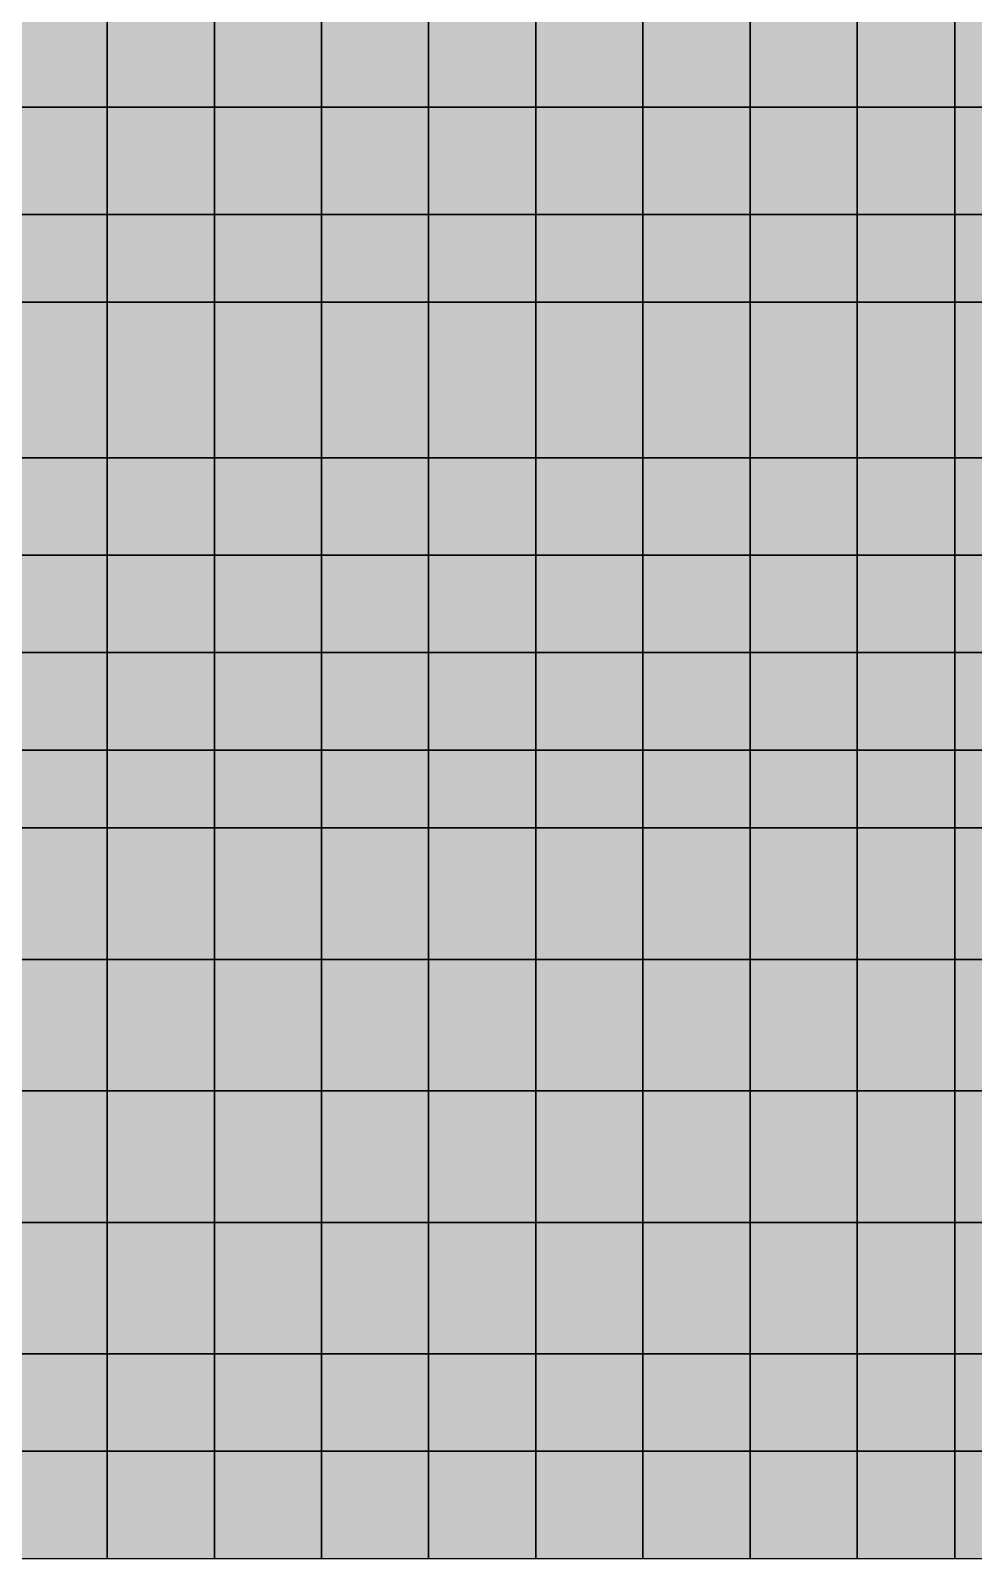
# Model space of a CAD drawing. Header units: inches. Extents: x -100 to 100, y -41 to 41.
# Drawn here: x 23.81 to 33.49, y -41.4 to -25.71 of the extents above; entities that cross this region are included whole.
import ezdxf

# ---------------------------------------------------------------- set-up
doc = ezdxf.new("R2010")
doc.units = ezdxf.units.IN
doc.header["$MEASUREMENT"] = 0

msp = doc.modelspace()

# ---------------------------------------------------------------- linework, layer by layer
at = {"color": 18, "true_color": 0x000000, "transparency": 33554532}
for p, q in [((33.3, -26.5), (33.3, -25)), ((33.3, -25), (33.3, -26.5)), ((24.6, -26.5), (24.6, -25.5)), ((24.6, -25.5), (24.6, -26.5)), ((25.7, -26.5), (25.7, -25.5)), ((25.7, -25.5), (25.7, -26.5)), ((26.8, -26.5), (26.8, -25.5)), ((26.8, -25.5), (26.8, -26.5)), ((27.9, -26.5), (27.9, -25.5)), ((27.9, -25.5), (27.9, -26.5)), ((29, -26.5), (29, -25.5)), ((29, -25.5), (29, -26.5)), ((30.1, -26.5), (30.1, -25.5)), ((30.1, -25.5), (30.1, -26.5)), ((31.2, -26.5), (31.2, -25.5)), ((31.2, -25.5), (31.2, -26.5)), ((32.3, -26.5), (32.3, -25.5)), ((32.3, -25.5), (32.3, -26.5)), ((24.6, -26.5), (23.51, -26.5)), ((23.51, -26.5), (24.6, -26.5)), ((24.6, -27.6), (24.6, -26.5)), ((25.7, -26.5), (24.6, -26.5)), ((24.6, -26.5), (24.6, -27.6)), ((24.6, -26.5), (25.7, -26.5)), ((25.7, -27.6), (25.7, -26.5)), ((25.7, -26.5), (26.8, -26.5)), ((26.8, -26.5), (25.7, -26.5)), ((25.7, -26.5), (25.7, -27.6)), ((26.8, -27.6), (26.8, -26.5)), ((26.8, -26.5), (26.8, -27.6)), ((27.9, -26.5), (26.8, -26.5)), ((26.8, -26.5), (27.9, -26.5)), ((27.9, -27.6), (27.9, -26.5)), ((29, -26.5), (27.9, -26.5)), ((27.9, -26.5), (27.9, -27.6)), ((27.9, -26.5), (29, -26.5)), ((29, -27.6), (29, -26.5)), ((30.1, -26.5), (29, -26.5)), ((29, -26.5), (29, -27.6)), ((29, -26.5), (30.1, -26.5)), ((30.1, -27.6), (30.1, -26.5)), ((31.2, -26.5), (30.1, -26.5)), ((30.1, -26.5), (30.1, -27.6)), ((30.1, -26.5), (31.2, -26.5)), ((31.2, -27.6), (31.2, -26.5)), ((31.2, -26.5), (31.2, -27.6)), ((32.3, -26.5), (31.2, -26.5)), ((31.2, -26.5), (32.3, -26.5)), ((32.3, -27.6), (32.3, -26.5)), ((33.3, -26.5), (32.3, -26.5)), ((32.3, -26.5), (32.3, -27.6)), ((32.3, -26.5), (33.3, -26.5)), ((33.3, -27.6), (33.3, -26.5)), ((34.5, -26.5), (33.3, -26.5)), ((33.3, -26.5), (33.3, -27.6)), ((33.3, -26.5), (34.5, -26.5)), ((24.6, -27.6), (23.51, -27.6)), ((23.51, -27.6), (24.6, -27.6)), ((24.6, -28.5), (24.6, -27.6)), ((24.6, -27.6), (24.6, -28.5)), ((25.7, -27.6), (24.6, -27.6)), ((24.6, -27.6), (25.7, -27.6)), ((25.7, -28.5), (25.7, -27.6)), ((26.8, -27.6), (25.7, -27.6)), ((25.7, -27.6), (25.7, -28.5)), ((25.7, -27.6), (26.8, -27.6)), ((26.8, -28.5), (26.8, -27.6)), ((26.8, -27.6), (26.8, -28.5)), ((27.9, -27.6), (26.8, -27.6)), ((26.8, -27.6), (27.9, -27.6)), ((27.9, -28.5), (27.9, -27.6)), ((29, -27.6), (27.9, -27.6)), ((27.9, -27.6), (27.9, -28.5)), ((27.9, -27.6), (29, -27.6)), ((29, -28.5), (29, -27.6)), ((29, -27.6), (29, -28.5)), ((30.1, -27.6), (29, -27.6)), ((29, -27.6), (30.1, -27.6)), ((30.1, -28.5), (30.1, -27.6)), ((31.2, -27.6), (30.1, -27.6)), ((30.1, -27.6), (30.1, -28.5)), ((30.1, -27.6), (31.2, -27.6)), ((31.2, -28.5), (31.2, -27.6)), ((31.2, -27.6), (31.2, -28.5)), ((32.3, -27.6), (31.2, -27.6)), ((31.2, -27.6), (32.3, -27.6)), ((32.3, -28.5), (32.3, -27.6)), ((33.3, -27.6), (32.3, -27.6)), ((32.3, -27.6), (32.3, -28.5)), ((32.3, -27.6), (33.3, -27.6)), ((33.3, -28.5), (33.3, -27.6)), ((34.5, -27.6), (33.3, -27.6)), ((33.3, -27.6), (33.3, -28.5)), ((33.3, -27.6), (34.5, -27.6)), ((23.51, -28.5), (24.6, -28.5)), ((24.6, -28.5), (23.51, -28.5)), ((24.6, -28.5), (25.7, -28.5)), ((24.6, -30.1), (24.6, -28.5)), ((25.7, -28.5), (24.6, -28.5)), ((24.6, -28.5), (24.6, -30.1)), ((25.7, -28.5), (26.8, -28.5)), ((25.7, -30.1), (25.7, -28.5)), ((26.8, -28.5), (25.7, -28.5)), ((25.7, -28.5), (25.7, -30.1)), ((26.8, -28.5), (27.9, -28.5)), ((26.8, -30.1), (26.8, -28.5)), ((26.8, -28.5), (26.8, -30.1)), ((27.9, -28.5), (26.8, -28.5)), ((27.9, -28.5), (29, -28.5)), ((27.9, -30.1), (27.9, -28.5)), ((27.9, -28.5), (27.9, -30.1)), ((29, -28.5), (27.9, -28.5)), ((29, -28.5), (30.1, -28.5)), ((29, -30.1), (29, -28.5)), ((30.1, -28.5), (29, -28.5)), ((29, -28.5), (29, -30.1)), ((30.1, -28.5), (31.2, -28.5)), ((30.1, -30.1), (30.1, -28.5)), ((30.1, -28.5), (30.1, -30.1)), ((31.2, -28.5), (30.1, -28.5)), ((31.2, -28.5), (32.3, -28.5)), ((31.2, -30.1), (31.2, -28.5)), ((31.2, -28.5), (31.2, -30.1)), ((32.3, -28.5), (31.2, -28.5)), ((32.3, -28.5), (33.3, -28.5)), ((32.3, -30.1), (32.3, -28.5)), ((33.3, -28.5), (32.3, -28.5)), ((32.3, -28.5), (32.3, -30.1)), ((33.3, -28.5), (34.5, -28.5)), ((33.3, -30.1), (33.3, -28.5)), ((34.5, -28.5), (33.3, -28.5)), ((33.3, -28.5), (33.3, -30.1)), ((24.6, -30.1), (23.51, -30.1)), ((23.51, -30.1), (24.6, -30.1)), ((24.6, -31.1), (24.6, -30.1)), ((25.7, -30.1), (24.6, -30.1)), ((24.6, -30.1), (24.6, -31.1)), ((24.6, -30.1), (25.7, -30.1)), ((25.7, -31.1), (25.7, -30.1)), ((26.8, -30.1), (25.7, -30.1)), ((25.7, -30.1), (25.7, -31.1)), ((25.7, -30.1), (26.8, -30.1)), ((26.8, -31.1), (26.8, -30.1)), ((26.8, -30.1), (26.8, -31.1)), ((27.9, -30.1), (26.8, -30.1)), ((26.8, -30.1), (27.9, -30.1)), ((27.9, -31.1), (27.9, -30.1)), ((29, -30.1), (27.9, -30.1)), ((27.9, -30.1), (27.9, -31.1)), ((27.9, -30.1), (29, -30.1)), ((29, -31.1), (29, -30.1)), ((30.1, -30.1), (29, -30.1)), ((29, -30.1), (29, -31.1)), ((29, -30.1), (30.1, -30.1)), ((30.1, -31.1), (30.1, -30.1)), ((31.2, -30.1), (30.1, -30.1)), ((30.1, -30.1), (30.1, -31.1)), ((30.1, -30.1), (31.2, -30.1)), ((31.2, -31.1), (31.2, -30.1)), ((31.2, -30.1), (31.2, -31.1)), ((32.3, -30.1), (31.2, -30.1)), ((31.2, -30.1), (32.3, -30.1)), ((32.3, -31.1), (32.3, -30.1)), ((33.3, -30.1), (32.3, -30.1)), ((32.3, -30.1), (32.3, -31.1)), ((32.3, -30.1), (33.3, -30.1)), ((33.3, -31.1), (33.3, -30.1)), ((34.5, -30.1), (33.3, -30.1)), ((33.3, -30.1), (33.3, -31.1)), ((33.3, -30.1), (34.5, -30.1)), ((24.6, -31.1), (23.51, -31.1)), ((23.51, -31.1), (24.6, -31.1)), ((24.6, -32.1), (24.6, -31.1)), ((25.7, -31.1), (24.6, -31.1)), ((24.6, -31.1), (24.6, -32.1)), ((24.6, -31.1), (25.7, -31.1)), ((25.7, -32.1), (25.7, -31.1)), ((26.8, -31.1), (25.7, -31.1)), ((25.7, -31.1), (25.7, -32.1)), ((25.7, -31.1), (26.8, -31.1)), ((26.8, -32.1), (26.8, -31.1)), ((27.9, -31.1), (26.8, -31.1)), ((26.8, -31.1), (26.8, -32.1)), ((26.8, -31.1), (27.9, -31.1)), ((27.9, -32.1), (27.9, -31.1)), ((27.9, -31.1), (27.9, -32.1)), ((29, -31.1), (27.9, -31.1)), ((27.9, -31.1), (29, -31.1)), ((29, -32.1), (29, -31.1)), ((30.1, -31.1), (29, -31.1)), ((29, -31.1), (29, -32.1)), ((29, -31.1), (30.1, -31.1)), ((30.1, -32.1), (30.1, -31.1)), ((30.1, -31.1), (30.1, -32.1)), ((31.2, -31.1), (30.1, -31.1)), ((30.1, -31.1), (31.2, -31.1)), ((31.2, -32.1), (31.2, -31.1)), ((32.3, -31.1), (31.2, -31.1)), ((31.2, -31.1), (31.2, -32.1)), ((31.2, -31.1), (32.3, -31.1)), ((32.3, -32.1), (32.3, -31.1)), ((33.3, -31.1), (32.3, -31.1)), ((32.3, -31.1), (32.3, -32.1)), ((32.3, -31.1), (33.3, -31.1)), ((33.3, -32.1), (33.3, -31.1)), ((34.5, -31.1), (33.3, -31.1)), ((33.3, -31.1), (33.3, -32.1)), ((33.3, -31.1), (34.5, -31.1)), ((24.6, -32.1), (23.51, -32.1)), ((23.51, -32.1), (24.6, -32.1)), ((24.6, -33.1), (24.6, -32.1)), ((25.7, -32.1), (24.6, -32.1)), ((24.6, -32.1), (24.6, -33.1)), ((24.6, -32.1), (25.7, -32.1)), ((25.7, -33.1), (25.7, -32.1)), ((26.8, -32.1), (25.7, -32.1)), ((25.7, -32.1), (25.7, -33.1)), ((25.7, -32.1), (26.8, -32.1)), ((26.8, -33.1), (26.8, -32.1)), ((27.9, -32.1), (26.8, -32.1)), ((26.8, -32.1), (26.8, -33.1)), ((26.8, -32.1), (27.9, -32.1)), ((27.9, -33.1), (27.9, -32.1)), ((29, -32.1), (27.9, -32.1)), ((27.9, -32.1), (27.9, -33.1)), ((27.9, -32.1), (29, -32.1)), ((29, -33.1), (29, -32.1)), ((30.1, -32.1), (29, -32.1)), ((29, -32.1), (29, -33.1)), ((29, -32.1), (30.1, -32.1)), ((30.1, -33.1), (30.1, -32.1)), ((31.2, -32.1), (30.1, -32.1)), ((30.1, -32.1), (30.1, -33.1)), ((30.1, -32.1), (31.2, -32.1)), ((31.2, -33.1), (31.2, -32.1)), ((32.3, -32.1), (31.2, -32.1)), ((31.2, -32.1), (31.2, -33.1)), ((31.2, -32.1), (32.3, -32.1)), ((32.3, -33.1), (32.3, -32.1)), ((33.3, -32.1), (32.3, -32.1)), ((32.3, -32.1), (32.3, -33.1)), ((32.3, -32.1), (33.3, -32.1)), ((33.3, -33.1), (33.3, -32.1)), ((34.5, -32.1), (33.3, -32.1)), ((33.3, -32.1), (33.3, -33.1)), ((33.3, -32.1), (34.5, -32.1)), ((23.51, -33.1), (24.6, -33.1)), ((24.6, -33.1), (23.51, -33.1)), ((24.6, -33.1), (25.7, -33.1)), ((24.6, -33.9), (24.6, -33.1)), ((25.7, -33.1), (24.6, -33.1)), ((24.6, -33.1), (24.6, -33.9)), ((25.7, -33.1), (26.8, -33.1)), ((25.7, -33.9), (25.7, -33.1)), ((26.8, -33.1), (25.7, -33.1)), ((25.7, -33.1), (25.7, -33.9)), ((26.8, -33.1), (27.9, -33.1)), ((26.8, -33.9), (26.8, -33.1)), ((27.9, -33.1), (26.8, -33.1)), ((26.8, -33.1), (26.8, -33.9)), ((27.9, -33.1), (29, -33.1)), ((27.9, -33.9), (27.9, -33.1)), ((29, -33.1), (27.9, -33.1)), ((27.9, -33.1), (27.9, -33.9)), ((29, -33.1), (30.1, -33.1)), ((29, -33.9), (29, -33.1)), ((30.1, -33.1), (29, -33.1)), ((29, -33.1), (29, -33.9)), ((30.1, -33.1), (31.2, -33.1)), ((30.1, -33.9), (30.1, -33.1)), ((31.2, -33.1), (30.1, -33.1)), ((30.1, -33.1), (30.1, -33.9)), ((31.2, -33.1), (32.3, -33.1)), ((31.2, -33.9), (31.2, -33.1)), ((32.3, -33.1), (31.2, -33.1)), ((31.2, -33.1), (31.2, -33.9)), ((32.3, -33.1), (33.3, -33.1)), ((32.3, -33.9), (32.3, -33.1)), ((33.3, -33.1), (32.3, -33.1)), ((32.3, -33.1), (32.3, -33.9)), ((33.3, -33.1), (34.5, -33.1)), ((33.3, -33.9), (33.3, -33.1)), ((34.5, -33.1), (33.3, -33.1)), ((33.3, -33.1), (33.3, -33.9)), ((24.6, -33.9), (23.51, -33.9)), ((23.51, -33.9), (24.6, -33.9)), ((24.6, -35.25), (24.6, -33.9)), ((24.6, -33.9), (24.6, -35.25)), ((25.7, -33.9), (24.6, -33.9)), ((24.6, -33.9), (25.7, -33.9)), ((25.7, -35.25), (25.7, -33.9)), ((26.8, -33.9), (25.7, -33.9)), ((25.7, -33.9), (25.7, -35.25)), ((25.7, -33.9), (26.8, -33.9)), ((26.8, -35.25), (26.8, -33.9)), ((26.8, -33.9), (26.8, -35.25)), ((27.9, -33.9), (26.8, -33.9)), ((26.8, -33.9), (27.9, -33.9)), ((27.9, -35.25), (27.9, -33.9)), ((29, -33.9), (27.9, -33.9)), ((27.9, -33.9), (27.9, -35.25)), ((27.9, -33.9), (29, -33.9)), ((29, -35.25), (29, -33.9)), ((29, -33.9), (29, -35.25)), ((30.1, -33.9), (29, -33.9)), ((29, -33.9), (30.1, -33.9)), ((30.1, -35.25), (30.1, -33.9)), ((31.2, -33.9), (30.1, -33.9)), ((30.1, -33.9), (30.1, -35.25)), ((30.1, -33.9), (31.2, -33.9)), ((31.2, -35.25), (31.2, -33.9)), ((31.2, -33.9), (31.2, -35.25)), ((32.3, -33.9), (31.2, -33.9)), ((31.2, -33.9), (32.3, -33.9)), ((32.3, -35.25), (32.3, -33.9)), ((32.3, -33.9), (32.3, -35.25)), ((33.3, -33.9), (32.3, -33.9)), ((32.3, -33.9), (33.3, -33.9)), ((33.3, -35.25), (33.3, -33.9)), ((34.5, -33.9), (33.3, -33.9)), ((33.3, -33.9), (33.3, -35.25)), ((33.3, -33.9), (34.5, -33.9)), ((24.6, -35.25), (23.51, -35.25)), ((23.51, -35.25), (24.6, -35.25)), ((24.6, -36.6), (24.6, -35.25)), ((25.7, -35.25), (24.6, -35.25)), ((24.6, -35.25), (24.6, -36.6)), ((24.6, -35.25), (25.7, -35.25)), ((25.7, -36.6), (25.7, -35.25)), ((26.8, -35.25), (25.7, -35.25)), ((25.7, -35.25), (25.7, -36.6)), ((25.7, -35.25), (26.8, -35.25)), ((26.8, -36.6), (26.8, -35.25)), ((26.8, -35.25), (26.8, -36.6)), ((27.9, -35.25), (26.8, -35.25)), ((26.8, -35.25), (27.9, -35.25)), ((27.9, -36.6), (27.9, -35.25)), ((29, -35.25), (27.9, -35.25)), ((27.9, -35.25), (27.9, -36.6)), ((27.9, -35.25), (29, -35.25)), ((29, -36.6), (29, -35.25)), ((30.1, -35.25), (29, -35.25)), ((29, -35.25), (29, -36.6)), ((29, -35.25), (30.1, -35.25)), ((30.1, -36.6), (30.1, -35.25)), ((31.2, -35.25), (30.1, -35.25)), ((30.1, -35.25), (30.1, -36.6)), ((30.1, -35.25), (31.2, -35.25)), ((31.2, -36.6), (31.2, -35.25)), ((31.2, -35.25), (31.2, -36.6)), ((32.3, -35.25), (31.2, -35.25)), ((31.2, -35.25), (32.3, -35.25)), ((32.3, -36.6), (32.3, -35.25)), ((33.3, -35.25), (32.3, -35.25)), ((32.3, -35.25), (32.3, -36.6)), ((32.3, -35.25), (33.3, -35.25)), ((33.3, -36.6), (33.3, -35.25)), ((34.5, -35.25), (33.3, -35.25)), ((33.3, -35.25), (33.3, -36.6)), ((33.3, -35.25), (34.5, -35.25)), ((24.6, -36.6), (23.51, -36.6)), ((23.51, -36.6), (24.6, -36.6)), ((24.6, -37.95), (24.6, -36.6)), ((24.6, -36.6), (24.6, -37.95)), ((25.7, -36.6), (24.6, -36.6)), ((24.6, -36.6), (25.7, -36.6)), ((25.7, -37.95), (25.7, -36.6)), ((26.8, -36.6), (25.7, -36.6)), ((25.7, -36.6), (25.7, -37.95)), ((25.7, -36.6), (26.8, -36.6)), ((26.8, -37.95), (26.8, -36.6)), ((26.8, -36.6), (26.8, -37.95)), ((27.9, -36.6), (26.8, -36.6)), ((26.8, -36.6), (27.9, -36.6)), ((27.9, -37.95), (27.9, -36.6)), ((29, -36.6), (27.9, -36.6)), ((27.9, -36.6), (27.9, -37.95)), ((27.9, -36.6), (29, -36.6)), ((29, -37.95), (29, -36.6)), ((29, -36.6), (30.1, -36.6)), ((29, -36.6), (29, -37.95)), ((30.1, -36.6), (29, -36.6)), ((30.1, -37.95), (30.1, -36.6)), ((31.2, -36.6), (30.1, -36.6)), ((30.1, -36.6), (30.1, -37.95)), ((30.1, -36.6), (31.2, -36.6)), ((31.2, -37.95), (31.2, -36.6)), ((31.2, -36.6), (31.2, -37.95)), ((32.3, -36.6), (31.2, -36.6)), ((31.2, -36.6), (32.3, -36.6)), ((32.3, -37.95), (32.3, -36.6)), ((32.3, -36.6), (32.3, -37.95)), ((33.3, -36.6), (32.3, -36.6)), ((32.3, -36.6), (33.3, -36.6)), ((33.3, -37.95), (33.3, -36.6)), ((33.3, -36.6), (33.3, -37.95)), ((34.5, -36.6), (33.3, -36.6)), ((33.3, -36.6), (34.5, -36.6)), ((23.51, -37.95), (24.6, -37.95)), ((24.6, -37.95), (23.51, -37.95)), ((24.6, -39.3), (24.6, -37.95)), ((24.6, -37.95), (24.6, -39.3)), ((25.7, -37.95), (24.6, -37.95)), ((24.6, -37.95), (25.7, -37.95)), ((25.7, -39.3), (25.7, -37.95)), ((26.8, -37.95), (25.7, -37.95)), ((25.7, -37.95), (25.7, -39.3)), ((25.7, -37.95), (26.8, -37.95)), ((26.8, -39.3), (26.8, -37.95)), ((26.8, -37.95), (26.8, -39.3)), ((27.9, -37.95), (26.8, -37.95)), ((26.8, -37.95), (27.9, -37.95)), ((27.9, -39.3), (27.9, -37.95)), ((27.9, -37.95), (27.9, -39.3)), ((29, -37.95), (27.9, -37.95)), ((27.9, -37.95), (29, -37.95)), ((29, -39.3), (29, -37.95)), ((30.1, -37.95), (29, -37.95)), ((29, -37.95), (29, -39.3)), ((29, -37.95), (30.1, -37.95)), ((30.1, -39.3), (30.1, -37.95)), ((30.1, -37.95), (30.1, -39.3)), ((31.2, -37.95), (30.1, -37.95)), ((30.1, -37.95), (31.2, -37.95)), ((31.2, -39.3), (31.2, -37.95)), ((31.2, -37.95), (31.2, -39.3)), ((32.3, -37.95), (31.2, -37.95)), ((31.2, -37.95), (32.3, -37.95)), ((32.3, -39.3), (32.3, -37.95)), ((33.3, -37.95), (32.3, -37.95)), ((32.3, -37.95), (32.3, -39.3)), ((32.3, -37.95), (33.3, -37.95)), ((33.3, -39.3), (33.3, -37.95)), ((34.5, -37.95), (33.3, -37.95)), ((33.3, -37.95), (33.3, -39.3)), ((33.3, -37.95), (34.5, -37.95)), ((24.6, -39.3), (23.51, -39.3)), ((23.51, -39.3), (24.6, -39.3)), ((24.6, -40.3), (24.6, -39.3)), ((25.7, -39.3), (24.6, -39.3)), ((24.6, -39.3), (24.6, -40.3)), ((24.6, -39.3), (25.7, -39.3)), ((25.7, -40.3), (25.7, -39.3)), ((26.8, -39.3), (25.7, -39.3)), ((25.7, -39.3), (25.7, -40.3)), ((25.7, -39.3), (26.8, -39.3)), ((26.8, -40.3), (26.8, -39.3)), ((27.9, -39.3), (26.8, -39.3)), ((26.8, -39.3), (26.8, -40.3)), ((26.8, -39.3), (27.9, -39.3)), ((27.9, -40.3), (27.9, -39.3)), ((27.9, -39.3), (27.9, -40.3)), ((29, -39.3), (27.9, -39.3)), ((27.9, -39.3), (29, -39.3)), ((29, -40.3), (29, -39.3)), ((30.1, -39.3), (29, -39.3)), ((29, -39.3), (29, -40.3)), ((29, -39.3), (30.1, -39.3)), ((30.1, -40.3), (30.1, -39.3)), ((31.2, -39.3), (30.1, -39.3)), ((30.1, -39.3), (30.1, -40.3)), ((30.1, -39.3), (31.2, -39.3)), ((31.2, -40.3), (31.2, -39.3)), ((32.3, -39.3), (31.2, -39.3)), ((31.2, -39.3), (31.2, -40.3)), ((31.2, -39.3), (32.3, -39.3)), ((32.3, -40.3), (32.3, -39.3)), ((33.3, -39.3), (32.3, -39.3)), ((32.3, -39.3), (32.3, -40.3)), ((32.3, -39.3), (33.3, -39.3)), ((33.3, -40.3), (33.3, -39.3)), ((34.5, -39.3), (33.3, -39.3)), ((33.3, -39.3), (33.3, -40.3)), ((33.3, -39.3), (34.5, -39.3)), ((23.51, -40.3), (24.6, -40.3)), ((24.6, -40.3), (23.51, -40.3)), ((24.6, -40.3), (25.7, -40.3)), ((24.6, -41.4), (24.6, -40.3)), ((25.7, -40.3), (24.6, -40.3)), ((24.6, -40.3), (24.6, -41.4)), ((25.7, -40.3), (26.8, -40.3)), ((25.7, -41.4), (25.7, -40.3)), ((26.8, -40.3), (25.7, -40.3)), ((25.7, -40.3), (25.7, -41.4)), ((26.8, -40.3), (27.9, -40.3)), ((26.8, -41.4), (26.8, -40.3)), ((27.9, -40.3), (26.8, -40.3)), ((26.8, -40.3), (26.8, -41.4)), ((27.9, -40.3), (29, -40.3)), ((27.9, -41.4), (27.9, -40.3)), ((27.9, -40.3), (27.9, -41.4)), ((29, -40.3), (27.9, -40.3)), ((29, -40.3), (30.1, -40.3)), ((29, -41.4), (29, -40.3)), ((30.1, -40.3), (29, -40.3)), ((29, -40.3), (29, -41.4)), ((30.1, -40.3), (31.2, -40.3)), ((30.1, -41.4), (30.1, -40.3)), ((31.2, -40.3), (30.1, -40.3)), ((30.1, -40.3), (30.1, -41.4)), ((31.2, -40.3), (32.3, -40.3)), ((31.2, -41.4), (31.2, -40.3)), ((32.3, -40.3), (31.2, -40.3)), ((31.2, -40.3), (31.2, -41.4)), ((32.3, -40.3), (33.3, -40.3)), ((32.3, -41.4), (32.3, -40.3)), ((33.3, -40.3), (32.3, -40.3)), ((32.3, -40.3), (32.3, -41.4)), ((33.3, -40.3), (34.5, -40.3)), ((33.3, -41.4), (33.3, -40.3)), ((34.5, -40.3), (33.3, -40.3)), ((33.3, -40.3), (33.3, -41.4)), ((23.51, -41.4), (24.6, -41.4)), ((24.6, -41.4), (25.7, -41.4)), ((25.7, -41.4), (26.8, -41.4)), ((26.8, -41.4), (27.9, -41.4)), ((27.9, -41.4), (29, -41.4)), ((29, -41.4), (30.1, -41.4)), ((30.1, -41.4), (31.2, -41.4)), ((31.2, -41.4), (32.3, -41.4)), ((32.3, -41.4), (33.3, -41.4)), ((33.3, -41.4), (34.5, -41.4))]:
    msp.add_line(p, q, dxfattribs=at)
at = {"color": 250, "true_color": 0x36353d, "transparency": 33554687}
for points in [[(32.3, -26.5), (33.3, -26.5), (33.3, -25)], [(32.3, -26.5), (33.3, -25), (32.3, -25.5)], [(33.3, -25), (33.3, -26.5), (34.5, -26.5)], [(33.3, -25), (34.5, -26.5), (34.5, -25.5)], [(23.51, -25.5), (23.51, -26.5), (24.6, -26.5)], [(23.51, -25.5), (24.6, -26.5), (24.6, -25.5)], [(24.6, -26.5), (25.7, -26.5), (25.7, -25.5)], [(24.6, -26.5), (25.7, -25.5), (24.6, -25.5)], [(25.7, -26.5), (26.8, -26.5), (26.8, -25.5)], [(25.7, -26.5), (26.8, -25.5), (25.7, -25.5)], [(26.8, -25.5), (26.8, -26.5), (27.9, -26.5)], [(26.8, -25.5), (27.9, -26.5), (27.9, -25.5)], [(27.9, -26.5), (29, -26.5), (29, -25.5)], [(27.9, -26.5), (29, -25.5), (27.9, -25.5)], [(29, -26.5), (30.1, -26.5), (30.1, -25.5)], [(29, -26.5), (30.1, -25.5), (29, -25.5)], [(30.1, -26.5), (31.2, -26.5), (31.2, -25.5)], [(30.1, -26.5), (31.2, -25.5), (30.1, -25.5)], [(31.2, -25.5), (31.2, -26.5), (32.3, -26.5)], [(31.2, -25.5), (32.3, -26.5), (32.3, -25.5)], [(23.51, -26.5), (23.51, -27.6), (24.6, -27.6)], [(23.51, -26.5), (24.6, -27.6), (24.6, -26.5)], [(24.6, -27.6), (25.7, -27.6), (25.7, -26.5)], [(24.6, -27.6), (25.7, -26.5), (24.6, -26.5)], [(25.7, -27.6), (26.8, -27.6), (26.8, -26.5)], [(25.7, -27.6), (26.8, -26.5), (25.7, -26.5)], [(26.8, -26.5), (26.8, -27.6), (27.9, -27.6)], [(26.8, -26.5), (27.9, -27.6), (27.9, -26.5)], [(27.9, -27.6), (29, -27.6), (29, -26.5)], [(27.9, -27.6), (29, -26.5), (27.9, -26.5)], [(29, -27.6), (30.1, -27.6), (30.1, -26.5)], [(29, -27.6), (30.1, -26.5), (29, -26.5)], [(30.1, -27.6), (31.2, -27.6), (31.2, -26.5)], [(30.1, -27.6), (31.2, -26.5), (30.1, -26.5)], [(31.2, -26.5), (31.2, -27.6), (32.3, -27.6)], [(31.2, -26.5), (32.3, -27.6), (32.3, -26.5)], [(32.3, -27.6), (33.3, -27.6), (33.3, -26.5)], [(32.3, -27.6), (33.3, -26.5), (32.3, -26.5)], [(33.3, -27.6), (34.5, -27.6), (34.5, -26.5)], [(33.3, -27.6), (34.5, -26.5), (33.3, -26.5)], [(23.51, -27.6), (23.51, -28.5), (24.6, -28.5)], [(23.51, -27.6), (24.6, -28.5), (24.6, -27.6)], [(24.6, -27.6), (24.6, -28.5), (25.7, -28.5)], [(24.6, -27.6), (25.7, -28.5), (25.7, -27.6)], [(25.7, -28.5), (26.8, -28.5), (26.8, -27.6)], [(25.7, -28.5), (26.8, -27.6), (25.7, -27.6)], [(26.8, -27.6), (26.8, -28.5), (27.9, -28.5)], [(26.8, -27.6), (27.9, -28.5), (27.9, -27.6)], [(27.9, -28.5), (29, -28.5), (29, -27.6)], [(27.9, -28.5), (29, -27.6), (27.9, -27.6)], [(29, -27.6), (29, -28.5), (30.1, -28.5)], [(29, -27.6), (30.1, -28.5), (30.1, -27.6)], [(30.1, -28.5), (31.2, -28.5), (31.2, -27.6)], [(30.1, -28.5), (31.2, -27.6), (30.1, -27.6)], [(31.2, -27.6), (31.2, -28.5), (32.3, -28.5)], [(31.2, -27.6), (32.3, -28.5), (32.3, -27.6)], [(32.3, -28.5), (33.3, -28.5), (33.3, -27.6)], [(32.3, -28.5), (33.3, -27.6), (32.3, -27.6)], [(33.3, -28.5), (34.5, -28.5), (34.5, -27.6)], [(33.3, -28.5), (34.5, -27.6), (33.3, -27.6)]]:
    msp.add_solid(points, dxfattribs=at)
at = {"color": 153, "true_color": 0x7aa4c2, "transparency": 33554687}
for points in [[(23.51, -28.5), (23.51, -30.1), (24.6, -30.1)], [(23.51, -28.5), (24.6, -30.1), (24.6, -28.5)], [(25.7, -28.5), (24.6, -28.5), (24.6, -30.1)], [(25.7, -28.5), (24.6, -30.1), (25.7, -30.1)], [(26.8, -28.5), (25.7, -28.5), (25.7, -30.1)], [(26.8, -28.5), (25.7, -30.1), (26.8, -30.1)], [(26.8, -28.5), (26.8, -30.1), (27.9, -30.1)], [(26.8, -28.5), (27.9, -30.1), (27.9, -28.5)], [(27.9, -28.5), (27.9, -30.1), (29, -30.1)], [(27.9, -28.5), (29, -30.1), (29, -28.5)], [(30.1, -28.5), (29, -28.5), (29, -30.1)], [(30.1, -28.5), (29, -30.1), (30.1, -30.1)], [(30.1, -28.5), (30.1, -30.1), (31.2, -30.1)], [(30.1, -28.5), (31.2, -30.1), (31.2, -28.5)], [(31.2, -28.5), (31.2, -30.1), (32.3, -30.1)], [(31.2, -28.5), (32.3, -30.1), (32.3, -28.5)], [(33.3, -28.5), (32.3, -28.5), (32.3, -30.1)], [(33.3, -28.5), (32.3, -30.1), (33.3, -30.1)], [(34.5, -28.5), (33.3, -28.5), (33.3, -30.1)], [(34.5, -28.5), (33.3, -30.1), (34.5, -30.1)]]:
    msp.add_solid(points, dxfattribs=at)
at = {"color": 167, "true_color": 0x345582, "transparency": 33554687}
for points in [[(23.51, -30.1), (23.51, -31.1), (24.6, -31.1)], [(23.51, -30.1), (24.6, -31.1), (24.6, -30.1)], [(24.6, -31.1), (25.7, -31.1), (25.7, -30.1)], [(24.6, -31.1), (25.7, -30.1), (24.6, -30.1)], [(25.7, -31.1), (26.8, -31.1), (26.8, -30.1)], [(25.7, -31.1), (26.8, -30.1), (25.7, -30.1)], [(26.8, -30.1), (26.8, -31.1), (27.9, -31.1)], [(26.8, -30.1), (27.9, -31.1), (27.9, -30.1)], [(27.9, -31.1), (29, -31.1), (29, -30.1)], [(27.9, -31.1), (29, -30.1), (27.9, -30.1)], [(29, -31.1), (30.1, -31.1), (30.1, -30.1)], [(29, -31.1), (30.1, -30.1), (29, -30.1)], [(30.1, -31.1), (31.2, -31.1), (31.2, -30.1)], [(30.1, -31.1), (31.2, -30.1), (30.1, -30.1)], [(31.2, -30.1), (31.2, -31.1), (32.3, -31.1)], [(31.2, -30.1), (32.3, -31.1), (32.3, -30.1)], [(32.3, -31.1), (33.3, -31.1), (33.3, -30.1)], [(32.3, -31.1), (33.3, -30.1), (32.3, -30.1)], [(33.3, -31.1), (34.5, -31.1), (34.5, -30.1)], [(33.3, -31.1), (34.5, -30.1), (33.3, -30.1)], [(23.51, -31.1), (23.51, -32.1), (24.6, -32.1)], [(23.51, -31.1), (24.6, -32.1), (24.6, -31.1)], [(25.7, -31.1), (24.6, -31.1), (24.6, -32.1)], [(25.7, -31.1), (24.6, -32.1), (25.7, -32.1)], [(26.8, -31.1), (25.7, -31.1), (25.7, -32.1)], [(26.8, -31.1), (25.7, -32.1), (26.8, -32.1)], [(27.9, -31.1), (26.8, -31.1), (26.8, -32.1)], [(27.9, -31.1), (26.8, -32.1), (27.9, -32.1)], [(27.9, -31.1), (27.9, -32.1), (29, -32.1)], [(27.9, -31.1), (29, -32.1), (29, -31.1)], [(30.1, -31.1), (29, -31.1), (29, -32.1)], [(30.1, -31.1), (29, -32.1), (30.1, -32.1)], [(30.1, -31.1), (30.1, -32.1), (31.2, -32.1)], [(30.1, -31.1), (31.2, -32.1), (31.2, -31.1)], [(32.3, -31.1), (31.2, -31.1), (31.2, -32.1)], [(32.3, -31.1), (31.2, -32.1), (32.3, -32.1)], [(33.3, -31.1), (32.3, -31.1), (32.3, -32.1)], [(33.3, -31.1), (32.3, -32.1), (33.3, -32.1)], [(34.5, -31.1), (33.3, -31.1), (33.3, -32.1)], [(34.5, -31.1), (33.3, -32.1), (34.5, -32.1)], [(23.51, -33.1), (24.6, -33.1), (24.6, -32.1)], [(23.51, -33.1), (24.6, -32.1), (23.51, -32.1)], [(24.6, -33.1), (25.7, -33.1), (25.7, -32.1)], [(24.6, -33.1), (25.7, -32.1), (24.6, -32.1)], [(25.7, -33.1), (26.8, -33.1), (26.8, -32.1)], [(25.7, -33.1), (26.8, -32.1), (25.7, -32.1)], [(26.8, -33.1), (27.9, -33.1), (27.9, -32.1)], [(26.8, -33.1), (27.9, -32.1), (26.8, -32.1)], [(27.9, -33.1), (29, -33.1), (29, -32.1)], [(27.9, -33.1), (29, -32.1), (27.9, -32.1)], [(29, -33.1), (30.1, -33.1), (30.1, -32.1)], [(29, -33.1), (30.1, -32.1), (29, -32.1)], [(30.1, -33.1), (31.2, -33.1), (31.2, -32.1)], [(30.1, -33.1), (31.2, -32.1), (30.1, -32.1)], [(31.2, -33.1), (32.3, -33.1), (32.3, -32.1)], [(31.2, -33.1), (32.3, -32.1), (31.2, -32.1)], [(32.3, -33.1), (33.3, -33.1), (33.3, -32.1)], [(32.3, -33.1), (33.3, -32.1), (32.3, -32.1)], [(33.3, -33.1), (34.5, -33.1), (34.5, -32.1)], [(33.3, -33.1), (34.5, -32.1), (33.3, -32.1)]]:
    msp.add_solid(points, dxfattribs=at)
at = {"color": 8, "true_color": 0x7e8a72, "transparency": 33554687}
for points in [[(23.51, -33.1), (23.51, -33.9), (24.6, -33.9)], [(23.51, -33.1), (24.6, -33.9), (24.6, -33.1)], [(24.6, -33.9), (25.7, -33.9), (25.7, -33.1)], [(24.6, -33.9), (25.7, -33.1), (24.6, -33.1)], [(25.7, -33.9), (26.8, -33.9), (26.8, -33.1)], [(25.7, -33.9), (26.8, -33.1), (25.7, -33.1)], [(26.8, -33.9), (27.9, -33.9), (27.9, -33.1)], [(26.8, -33.9), (27.9, -33.1), (26.8, -33.1)], [(27.9, -33.9), (29, -33.9), (29, -33.1)], [(27.9, -33.9), (29, -33.1), (27.9, -33.1)], [(29, -33.9), (30.1, -33.9), (30.1, -33.1)], [(29, -33.9), (30.1, -33.1), (29, -33.1)], [(30.1, -33.9), (31.2, -33.9), (31.2, -33.1)], [(30.1, -33.9), (31.2, -33.1), (30.1, -33.1)], [(31.2, -33.9), (32.3, -33.9), (32.3, -33.1)], [(31.2, -33.9), (32.3, -33.1), (31.2, -33.1)], [(32.3, -33.9), (33.3, -33.9), (33.3, -33.1)], [(32.3, -33.9), (33.3, -33.1), (32.3, -33.1)], [(33.3, -33.9), (34.5, -33.9), (34.5, -33.1)], [(33.3, -33.9), (34.5, -33.1), (33.3, -33.1)]]:
    msp.add_solid(points, dxfattribs=at)
at = {"color": 254, "true_color": 0xd5d5d5, "transparency": 33554687}
for points in [[(23.51, -33.9), (23.51, -35.25), (24.6, -35.25)], [(23.51, -33.9), (24.6, -35.25), (24.6, -33.9)], [(24.6, -33.9), (24.6, -35.25), (25.7, -35.25)], [(24.6, -33.9), (25.7, -35.25), (25.7, -33.9)], [(25.7, -35.25), (26.8, -35.25), (26.8, -33.9)], [(25.7, -35.25), (26.8, -33.9), (25.7, -33.9)], [(26.8, -33.9), (26.8, -35.25), (27.9, -35.25)], [(26.8, -33.9), (27.9, -35.25), (27.9, -33.9)], [(27.9, -35.25), (29, -35.25), (29, -33.9)], [(27.9, -35.25), (29, -33.9), (27.9, -33.9)], [(29, -33.9), (29, -35.25), (30.1, -35.25)], [(29, -33.9), (30.1, -35.25), (30.1, -33.9)], [(30.1, -35.25), (31.2, -35.25), (31.2, -33.9)], [(30.1, -35.25), (31.2, -33.9), (30.1, -33.9)], [(31.2, -33.9), (31.2, -35.25), (32.3, -35.25)], [(31.2, -33.9), (32.3, -35.25), (32.3, -33.9)], [(32.3, -33.9), (32.3, -35.25), (33.3, -35.25)], [(32.3, -33.9), (33.3, -35.25), (33.3, -33.9)], [(34.5, -35.25), (34.5, -33.9), (33.3, -33.9)], [(34.5, -35.25), (33.3, -33.9), (33.3, -35.25)], [(23.51, -35.25), (23.51, -36.6), (24.6, -36.6)], [(23.51, -35.25), (24.6, -36.6), (24.6, -35.25)], [(24.6, -36.6), (25.7, -36.6), (25.7, -35.25)], [(24.6, -36.6), (25.7, -35.25), (24.6, -35.25)], [(25.7, -36.6), (26.8, -36.6), (26.8, -35.25)], [(25.7, -36.6), (26.8, -35.25), (25.7, -35.25)], [(26.8, -35.25), (26.8, -36.6), (27.9, -36.6)], [(26.8, -35.25), (27.9, -36.6), (27.9, -35.25)], [(27.9, -36.6), (29, -36.6), (29, -35.25)], [(27.9, -36.6), (29, -35.25), (27.9, -35.25)], [(29, -36.6), (30.1, -36.6), (30.1, -35.25)], [(29, -36.6), (30.1, -35.25), (29, -35.25)], [(30.1, -36.6), (31.2, -36.6), (31.2, -35.25)], [(30.1, -36.6), (31.2, -35.25), (30.1, -35.25)], [(31.2, -35.25), (31.2, -36.6), (32.3, -36.6)], [(31.2, -35.25), (32.3, -36.6), (32.3, -35.25)], [(32.3, -36.6), (33.3, -36.6), (33.3, -35.25)], [(32.3, -36.6), (33.3, -35.25), (32.3, -35.25)], [(33.3, -36.6), (34.5, -36.6), (34.5, -35.25)], [(33.3, -36.6), (34.5, -35.25), (33.3, -35.25)], [(23.51, -36.6), (23.51, -37.95), (24.6, -37.95)], [(23.51, -36.6), (24.6, -37.95), (24.6, -36.6)], [(24.6, -36.6), (24.6, -37.95), (25.7, -37.95)], [(24.6, -36.6), (25.7, -37.95), (25.7, -36.6)], [(25.7, -37.95), (26.8, -37.95), (26.8, -36.6)], [(25.7, -37.95), (26.8, -36.6), (25.7, -36.6)], [(26.8, -36.6), (26.8, -37.95), (27.9, -37.95)], [(26.8, -36.6), (27.9, -37.95), (27.9, -36.6)], [(27.9, -37.95), (29, -37.95), (29, -36.6)], [(27.9, -37.95), (29, -36.6), (27.9, -36.6)], [(29, -36.6), (29, -37.95), (30.1, -37.95)], [(29, -36.6), (30.1, -37.95), (30.1, -36.6)], [(30.1, -37.95), (31.2, -37.95), (31.2, -36.6)], [(30.1, -37.95), (31.2, -36.6), (30.1, -36.6)], [(31.2, -36.6), (31.2, -37.95), (32.3, -37.95)], [(31.2, -36.6), (32.3, -37.95), (32.3, -36.6)], [(32.3, -36.6), (32.3, -37.95), (33.3, -37.95)], [(32.3, -36.6), (33.3, -37.95), (33.3, -36.6)], [(33.3, -36.6), (33.3, -37.95), (34.5, -37.95)], [(33.3, -36.6), (34.5, -37.95), (34.5, -36.6)], [(23.51, -39.3), (24.6, -39.3), (24.6, -37.95)], [(23.51, -39.3), (24.6, -37.95), (23.51, -37.95)], [(24.6, -37.95), (24.6, -39.3), (25.7, -39.3)], [(24.6, -37.95), (25.7, -39.3), (25.7, -37.95)], [(26.8, -37.95), (25.7, -37.95), (25.7, -39.3)], [(26.8, -37.95), (25.7, -39.3), (26.8, -39.3)], [(26.8, -37.95), (26.8, -39.3), (27.9, -39.3)], [(26.8, -37.95), (27.9, -39.3), (27.9, -37.95)], [(27.9, -37.95), (27.9, -39.3), (29, -39.3)], [(27.9, -37.95), (29, -39.3), (29, -37.95)], [(29, -39.3), (30.1, -39.3), (30.1, -37.95)], [(29, -39.3), (30.1, -37.95), (29, -37.95)], [(30.1, -37.95), (30.1, -39.3), (31.2, -39.3)], [(30.1, -37.95), (31.2, -39.3), (31.2, -37.95)], [(31.2, -37.95), (31.2, -39.3), (32.3, -39.3)], [(31.2, -37.95), (32.3, -39.3), (32.3, -37.95)], [(33.3, -37.95), (32.3, -37.95), (32.3, -39.3)], [(33.3, -37.95), (32.3, -39.3), (33.3, -39.3)], [(33.3, -39.3), (34.5, -39.3), (34.5, -37.95)], [(33.3, -39.3), (34.5, -37.95), (33.3, -37.95)]]:
    msp.add_solid(points, dxfattribs=at)
at = {"color": 212, "true_color": 0xbd27e2, "transparency": 33554687}
for points in [[(24.6, -39.3), (23.51, -39.3), (23.51, -40.3)], [(24.6, -39.3), (23.51, -40.3), (24.6, -40.3)], [(24.6, -40.3), (25.7, -40.3), (25.7, -39.3)], [(24.6, -40.3), (25.7, -39.3), (24.6, -39.3)], [(25.7, -40.3), (26.8, -40.3), (26.8, -39.3)], [(25.7, -40.3), (26.8, -39.3), (25.7, -39.3)], [(26.8, -40.3), (27.9, -40.3), (27.9, -39.3)], [(26.8, -40.3), (27.9, -39.3), (26.8, -39.3)], [(27.9, -39.3), (27.9, -40.3), (29, -40.3)], [(27.9, -39.3), (29, -40.3), (29, -39.3)], [(30.1, -39.3), (29, -39.3), (29, -40.3)], [(30.1, -39.3), (29, -40.3), (30.1, -40.3)], [(30.1, -40.3), (31.2, -40.3), (31.2, -39.3)], [(30.1, -40.3), (31.2, -39.3), (30.1, -39.3)], [(31.2, -40.3), (32.3, -40.3), (32.3, -39.3)], [(31.2, -40.3), (32.3, -39.3), (31.2, -39.3)], [(32.3, -40.3), (33.3, -40.3), (33.3, -39.3)], [(32.3, -40.3), (33.3, -39.3), (32.3, -39.3)], [(34.5, -39.3), (33.3, -39.3), (33.3, -40.3)], [(34.5, -39.3), (33.3, -40.3), (34.5, -40.3)]]:
    msp.add_solid(points, dxfattribs=at)
at = {"color": 9, "true_color": 0xa7cad9, "transparency": 33554687}
for points in [[(23.51, -40.3), (23.51, -41.4), (24.6, -41.4)], [(23.51, -40.3), (24.6, -41.4), (24.6, -40.3)], [(25.7, -40.3), (24.6, -40.3), (24.6, -41.4)], [(25.7, -40.3), (24.6, -41.4), (25.7, -41.4)], [(26.8, -40.3), (25.7, -40.3), (25.7, -41.4)], [(26.8, -40.3), (25.7, -41.4), (26.8, -41.4)], [(27.9, -40.3), (26.8, -40.3), (26.8, -41.4)], [(27.9, -40.3), (26.8, -41.4), (27.9, -41.4)], [(27.9, -40.3), (27.9, -41.4), (29, -41.4)], [(27.9, -40.3), (29, -41.4), (29, -40.3)], [(30.1, -40.3), (29, -40.3), (29, -41.4)], [(30.1, -40.3), (29, -41.4), (30.1, -41.4)], [(31.2, -40.3), (30.1, -40.3), (30.1, -41.4)], [(31.2, -40.3), (30.1, -41.4), (31.2, -41.4)], [(32.3, -40.3), (31.2, -40.3), (31.2, -41.4)], [(32.3, -40.3), (31.2, -41.4), (32.3, -41.4)], [(33.3, -40.3), (32.3, -40.3), (32.3, -41.4)], [(33.3, -40.3), (32.3, -41.4), (33.3, -41.4)], [(34.5, -41.4), (34.5, -40.3), (33.3, -40.3)], [(34.5, -41.4), (33.3, -40.3), (33.3, -41.4)]]:
    msp.add_solid(points, dxfattribs=at)

doc.saveas('drawing.dxf')
